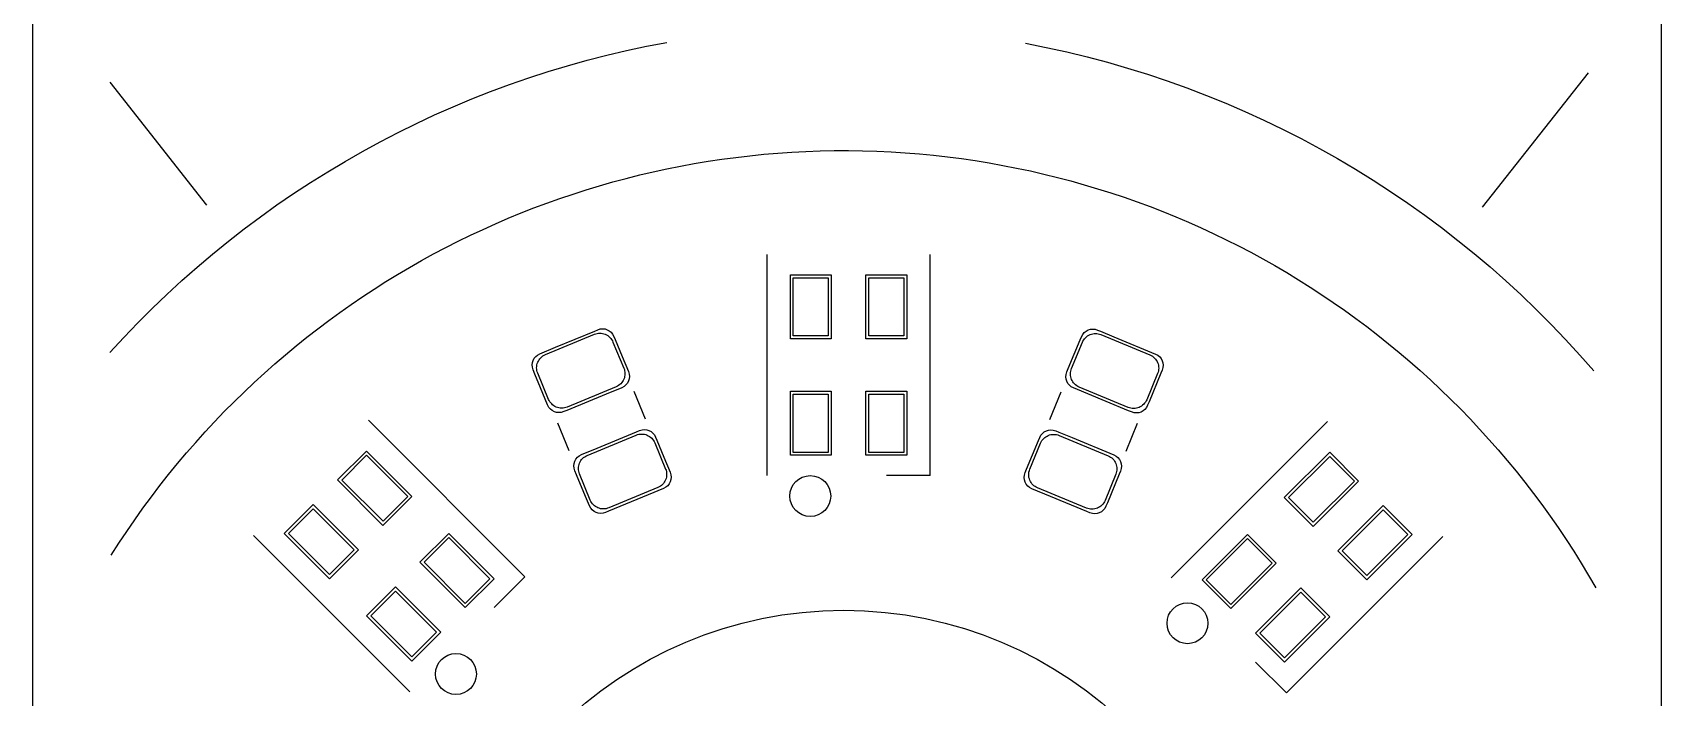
# Model space of a CAD drawing. Header units: millimetres. Extents: x 0 to 28, y 0 to 98.
# Drawn here: x -0.01 to 27.99, y 69.64 to 81.06 of the extents above; entities that cross this region are included whole.
import ezdxf

# ---------------------------------------------------------------- set-up
doc = ezdxf.new("R2010")
doc.units = ezdxf.units.MM
doc.layers.add('Make2D', color=178, linetype='Continuous', true_color=0x000000)

msp = doc.modelspace()

# ---------------------------------------------------------------- linework, layer by layer
at = {"layer": 'Make2D', "color": 178, "true_color": 0x000000}
for p, q in [((-0.005, 95.239), (-0.005, 2.74)), ((27.995, 2.74), (27.995, 95.239)), ((26.733, 80.373), (24.911, 78.064)), ((1.322, 80.212), (2.985, 78.096)), ((12.622, 73.45), (12.622, 77.249)), ((15.422, 73.45), (15.422, 77.249)), ((13.021, 75.799), (13.021, 76.901)), ((13.021, 76.901), (13.723, 76.901)), ((13.021, 75.799), (13.021, 76.901)), ((13.021, 76.901), (13.723, 76.901)), ((13.072, 75.85), (13.072, 76.849)), ((13.072, 76.849), (13.672, 76.849)), ((13.072, 75.85), (13.072, 76.849)), ((13.072, 76.849), (13.672, 76.849)), ((13.672, 76.849), (13.672, 75.85)), ((13.672, 76.849), (13.672, 75.85)), ((13.723, 76.901), (13.723, 75.799)), ((13.723, 76.901), (13.723, 75.799)), ((14.321, 75.799), (14.321, 76.901)), ((14.321, 76.901), (15.023, 76.901)), ((14.321, 75.799), (14.321, 76.901)), ((14.321, 76.901), (15.023, 76.901)), ((14.372, 75.85), (14.372, 76.849)), ((14.372, 76.849), (14.972, 76.849)), ((14.372, 75.85), (14.372, 76.849)), ((14.372, 76.849), (14.972, 76.849)), ((14.972, 76.849), (14.972, 75.85)), ((14.972, 76.849), (14.972, 75.85)), ((15.023, 76.901), (15.023, 75.799)), ((15.023, 76.901), (15.023, 75.799)), ((8.981, 75.655), (9.658, 75.935)), ((8.981, 75.655), (9.658, 75.935)), ((9.653, 75.878), (9.676, 75.886)), ((9.653, 75.878), (9.676, 75.886)), ((9.658, 75.935), (9.71, 75.956)), ((9.658, 75.935), (9.71, 75.956)), ((9.676, 75.886), (9.699, 75.892)), ((9.676, 75.886), (9.699, 75.892)), ((9.699, 75.892), (9.723, 75.895)), ((9.699, 75.892), (9.723, 75.895)), ((9.71, 75.956), (9.754, 75.97)), ((9.71, 75.956), (9.754, 75.97)), ((9.723, 75.895), (9.747, 75.896)), ((9.723, 75.895), (9.747, 75.896)), ((9.747, 75.896), (9.77, 75.895)), ((9.747, 75.896), (9.77, 75.895)), ((9.754, 75.97), (9.794, 75.974)), ((9.754, 75.97), (9.794, 75.974)), ((9.77, 75.895), (9.794, 75.892)), ((9.77, 75.895), (9.794, 75.892)), ((9.794, 75.974), (9.835, 75.97)), ((9.794, 75.974), (9.835, 75.97)), ((9.794, 75.892), (9.817, 75.886)), ((9.794, 75.892), (9.817, 75.886)), ((9.817, 75.886), (9.84, 75.878)), ((9.817, 75.886), (9.84, 75.878)), ((9.835, 75.97), (9.873, 75.958)), ((9.835, 75.97), (9.873, 75.958)), ((9.873, 75.958), (9.909, 75.939)), ((9.873, 75.958), (9.909, 75.939)), ((9.909, 75.939), (9.94, 75.914)), ((9.909, 75.939), (9.94, 75.914)), ((9.94, 75.914), (9.966, 75.882)), ((9.94, 75.914), (9.966, 75.882)), ((9.966, 75.882), (9.988, 75.841)), ((9.966, 75.882), (9.988, 75.841)), ((18.047, 75.877), (18.073, 75.908)), ((18.047, 75.877), (18.073, 75.908)), ((18.073, 75.908), (18.104, 75.934)), ((18.073, 75.908), (18.104, 75.934)), ((18.104, 75.934), (18.139, 75.953)), ((18.104, 75.934), (18.139, 75.953)), ((18.139, 75.953), (18.178, 75.965)), ((18.139, 75.953), (18.178, 75.965)), ((18.173, 75.873), (18.195, 75.881)), ((18.173, 75.873), (18.195, 75.881)), ((18.178, 75.965), (18.218, 75.969)), ((18.178, 75.965), (18.218, 75.969)), ((18.195, 75.881), (18.218, 75.887)), ((18.195, 75.881), (18.218, 75.887)), ((18.218, 75.969), (18.259, 75.965)), ((18.218, 75.969), (18.259, 75.965)), ((18.218, 75.887), (18.242, 75.89)), ((18.218, 75.887), (18.242, 75.89)), ((18.242, 75.89), (18.266, 75.891)), ((18.242, 75.89), (18.266, 75.891)), ((18.259, 75.965), (18.303, 75.951)), ((18.259, 75.965), (18.303, 75.951)), ((18.266, 75.891), (18.29, 75.89)), ((18.266, 75.891), (18.29, 75.89)), ((18.29, 75.89), (18.313, 75.887)), ((18.29, 75.89), (18.313, 75.887)), ((18.303, 75.951), (18.355, 75.93)), ((18.303, 75.951), (18.355, 75.93)), ((18.313, 75.887), (18.337, 75.881)), ((18.313, 75.887), (18.337, 75.881)), ((18.337, 75.881), (18.359, 75.873)), ((18.337, 75.881), (18.359, 75.873)), ((18.355, 75.93), (18.582, 75.836)), ((18.355, 75.93), (18.582, 75.836)), ((8.715, 75.545), (8.981, 75.655)), ((8.715, 75.545), (8.981, 75.655)), ((8.81, 75.529), (9.653, 75.878)), ((8.81, 75.529), (9.653, 75.878)), ((9.84, 75.878), (9.862, 75.867)), ((9.84, 75.878), (9.862, 75.867)), ((9.862, 75.867), (9.882, 75.855)), ((9.862, 75.867), (9.882, 75.855)), ((9.882, 75.855), (9.901, 75.841)), ((9.882, 75.855), (9.901, 75.841)), ((9.901, 75.841), (9.919, 75.825)), ((9.901, 75.841), (9.919, 75.825)), ((9.919, 75.825), (9.935, 75.807)), ((9.919, 75.825), (9.935, 75.807)), ((9.935, 75.807), (9.949, 75.788)), ((9.935, 75.807), (9.949, 75.788)), ((9.949, 75.788), (9.962, 75.768)), ((9.949, 75.788), (9.962, 75.768)), ((9.962, 75.768), (9.972, 75.746)), ((9.962, 75.768), (9.972, 75.746)), ((9.972, 75.746), (10.159, 75.296)), ((9.972, 75.746), (10.159, 75.296)), ((9.988, 75.841), (10.009, 75.789)), ((9.988, 75.841), (10.009, 75.789)), ((10.009, 75.789), (10.13, 75.497)), ((10.009, 75.789), (10.13, 75.497)), ((13.723, 75.799), (13.021, 75.799)), ((13.723, 75.799), (13.021, 75.799)), ((13.672, 75.85), (13.072, 75.85)), ((13.672, 75.85), (13.072, 75.85)), ((15.023, 75.799), (14.321, 75.799)), ((15.023, 75.799), (14.321, 75.799)), ((14.972, 75.85), (14.372, 75.85)), ((14.972, 75.85), (14.372, 75.85)), ((17.799, 75.291), (18.003, 75.784)), ((17.799, 75.291), (18.003, 75.784)), ((17.854, 75.291), (18.041, 75.741)), ((17.854, 75.291), (18.041, 75.741)), ((18.003, 75.784), (18.025, 75.836)), ((18.003, 75.784), (18.025, 75.836)), ((18.025, 75.836), (18.047, 75.877)), ((18.025, 75.836), (18.047, 75.877)), ((18.041, 75.741), (18.051, 75.763)), ((18.041, 75.741), (18.051, 75.763)), ((18.051, 75.763), (18.063, 75.783)), ((18.051, 75.763), (18.063, 75.783)), ((18.063, 75.783), (18.077, 75.802)), ((18.063, 75.783), (18.077, 75.802)), ((18.077, 75.802), (18.094, 75.82)), ((18.077, 75.802), (18.094, 75.82)), ((18.094, 75.82), (18.111, 75.836)), ((18.094, 75.82), (18.111, 75.836)), ((18.111, 75.836), (18.131, 75.85)), ((18.111, 75.836), (18.131, 75.85)), ((18.131, 75.85), (18.151, 75.862)), ((18.131, 75.85), (18.151, 75.862)), ((18.151, 75.862), (18.173, 75.873)), ((18.151, 75.862), (18.173, 75.873)), ((18.359, 75.873), (19.202, 75.524)), ((18.359, 75.873), (19.202, 75.524)), ((18.582, 75.836), (19.297, 75.539)), ((18.582, 75.836), (19.297, 75.539)), ((8.583, 75.351), (8.587, 75.391)), ((8.583, 75.351), (8.587, 75.391)), ((8.587, 75.311), (8.583, 75.351)), ((8.587, 75.311), (8.583, 75.351)), ((8.587, 75.391), (8.599, 75.43)), ((8.587, 75.391), (8.599, 75.43)), ((8.599, 75.43), (8.618, 75.466)), ((8.599, 75.43), (8.618, 75.466)), ((8.618, 75.466), (8.643, 75.497)), ((8.618, 75.466), (8.643, 75.497)), ((8.643, 75.497), (8.674, 75.522)), ((8.643, 75.497), (8.674, 75.522)), ((8.66, 75.303), (8.661, 75.327)), ((8.66, 75.303), (8.661, 75.327)), ((8.661, 75.327), (8.665, 75.351)), ((8.661, 75.327), (8.665, 75.351)), ((8.665, 75.351), (8.671, 75.374)), ((8.665, 75.351), (8.671, 75.374)), ((8.671, 75.374), (8.679, 75.397)), ((8.671, 75.374), (8.679, 75.397)), ((8.674, 75.522), (8.715, 75.545)), ((8.674, 75.522), (8.715, 75.545)), ((8.679, 75.397), (8.689, 75.418)), ((8.679, 75.397), (8.689, 75.418)), ((8.689, 75.418), (8.701, 75.439)), ((8.689, 75.418), (8.701, 75.439)), ((8.701, 75.439), (8.715, 75.458)), ((8.701, 75.439), (8.715, 75.458)), ((8.715, 75.458), (8.732, 75.476)), ((8.715, 75.458), (8.732, 75.476)), ((8.732, 75.476), (8.749, 75.492)), ((8.732, 75.476), (8.749, 75.492)), ((8.749, 75.492), (8.768, 75.506)), ((8.749, 75.492), (8.768, 75.506)), ((8.768, 75.506), (8.789, 75.518)), ((8.768, 75.506), (8.789, 75.518)), ((8.789, 75.518), (8.81, 75.529)), ((8.789, 75.518), (8.81, 75.529)), ((10.13, 75.497), (10.237, 75.239)), ((10.13, 75.497), (10.237, 75.239)), ((19.202, 75.524), (19.224, 75.514)), ((19.202, 75.524), (19.224, 75.514)), ((19.224, 75.514), (19.244, 75.501)), ((19.224, 75.514), (19.244, 75.501)), ((19.244, 75.501), (19.264, 75.487)), ((19.244, 75.501), (19.264, 75.487)), ((19.264, 75.487), (19.281, 75.471)), ((19.264, 75.487), (19.281, 75.471)), ((19.281, 75.471), (19.297, 75.453)), ((19.281, 75.471), (19.297, 75.453)), ((19.297, 75.539), (19.338, 75.517)), ((19.297, 75.539), (19.338, 75.517)), ((19.297, 75.453), (19.312, 75.434)), ((19.297, 75.453), (19.312, 75.434)), ((19.312, 75.434), (19.324, 75.413)), ((19.312, 75.434), (19.324, 75.413)), ((19.324, 75.413), (19.334, 75.391)), ((19.324, 75.413), (19.334, 75.391)), ((19.334, 75.391), (19.342, 75.369)), ((19.334, 75.391), (19.342, 75.369)), ((19.338, 75.517), (19.37, 75.492)), ((19.338, 75.517), (19.37, 75.492)), ((19.342, 75.369), (19.348, 75.346)), ((19.342, 75.369), (19.348, 75.346)), ((19.348, 75.346), (19.352, 75.322)), ((19.348, 75.346), (19.352, 75.322)), ((19.352, 75.322), (19.353, 75.298)), ((19.352, 75.322), (19.353, 75.298)), ((19.37, 75.492), (19.395, 75.461)), ((19.37, 75.492), (19.395, 75.461)), ((19.395, 75.461), (19.414, 75.425)), ((19.395, 75.461), (19.414, 75.425)), ((19.414, 75.425), (19.426, 75.386)), ((19.414, 75.425), (19.426, 75.386)), ((19.426, 75.386), (19.43, 75.346)), ((19.426, 75.386), (19.43, 75.346)), ((19.43, 75.346), (19.426, 75.306)), ((19.43, 75.346), (19.426, 75.306)), ((8.6, 75.266), (8.587, 75.311)), ((8.6, 75.266), (8.587, 75.311)), ((8.63, 75.195), (8.6, 75.266)), ((8.63, 75.195), (8.6, 75.266)), ((8.727, 74.96), (8.63, 75.195)), ((8.727, 74.96), (8.63, 75.195)), ((8.661, 75.28), (8.66, 75.303)), ((8.661, 75.28), (8.66, 75.303)), ((8.665, 75.256), (8.661, 75.28)), ((8.665, 75.256), (8.661, 75.28)), ((8.671, 75.233), (8.665, 75.256)), ((8.671, 75.233), (8.665, 75.256)), ((8.679, 75.21), (8.671, 75.233)), ((8.679, 75.21), (8.671, 75.233)), ((8.865, 74.76), (8.679, 75.21)), ((8.865, 74.76), (8.679, 75.21)), ((10.122, 75.048), (10.106, 75.03)), ((10.122, 75.048), (10.106, 75.03)), ((10.136, 75.067), (10.122, 75.048)), ((10.136, 75.067), (10.122, 75.048)), ((10.148, 75.087), (10.136, 75.067)), ((10.148, 75.087), (10.136, 75.067)), ((10.159, 75.109), (10.148, 75.087)), ((10.159, 75.109), (10.148, 75.087)), ((10.159, 75.296), (10.167, 75.273)), ((10.159, 75.296), (10.167, 75.273)), ((10.167, 75.131), (10.159, 75.109)), ((10.167, 75.131), (10.159, 75.109)), ((10.167, 75.273), (10.172, 75.25)), ((10.167, 75.273), (10.172, 75.25)), ((10.172, 75.155), (10.167, 75.131)), ((10.172, 75.155), (10.167, 75.131)), ((10.172, 75.25), (10.176, 75.226)), ((10.172, 75.25), (10.176, 75.226)), ((10.176, 75.178), (10.172, 75.155)), ((10.176, 75.178), (10.172, 75.155)), ((10.176, 75.226), (10.177, 75.202)), ((10.176, 75.226), (10.177, 75.202)), ((10.177, 75.202), (10.176, 75.178)), ((10.177, 75.202), (10.176, 75.178)), ((10.22, 75.04), (10.194, 75.009)), ((10.22, 75.04), (10.194, 75.009)), ((10.239, 75.076), (10.22, 75.04)), ((10.239, 75.076), (10.22, 75.04)), ((10.237, 75.239), (10.251, 75.195)), ((10.237, 75.239), (10.251, 75.195)), ((10.251, 75.115), (10.239, 75.076)), ((10.251, 75.115), (10.239, 75.076)), ((10.251, 75.195), (10.254, 75.154)), ((10.251, 75.195), (10.254, 75.154)), ((10.254, 75.154), (10.251, 75.115)), ((10.254, 75.154), (10.251, 75.115)), ((17.758, 75.149), (17.762, 75.19)), ((17.758, 75.149), (17.762, 75.19)), ((17.762, 75.109), (17.758, 75.149)), ((17.762, 75.109), (17.758, 75.149)), ((17.762, 75.19), (17.776, 75.234)), ((17.762, 75.19), (17.776, 75.234)), ((17.774, 75.071), (17.762, 75.109)), ((17.774, 75.071), (17.762, 75.109)), ((17.793, 75.035), (17.774, 75.071)), ((17.793, 75.035), (17.774, 75.071)), ((17.776, 75.234), (17.799, 75.291)), ((17.776, 75.234), (17.799, 75.291)), ((17.836, 75.197), (17.837, 75.221)), ((17.836, 75.197), (17.837, 75.221)), ((17.837, 75.173), (17.836, 75.197)), ((17.837, 75.173), (17.836, 75.197)), ((17.837, 75.221), (17.841, 75.245)), ((17.837, 75.221), (17.841, 75.245)), ((17.841, 75.15), (17.837, 75.173)), ((17.841, 75.15), (17.837, 75.173)), ((17.841, 75.245), (17.846, 75.268)), ((17.841, 75.245), (17.846, 75.268)), ((17.846, 75.127), (17.841, 75.15)), ((17.846, 75.127), (17.841, 75.15)), ((17.846, 75.268), (17.854, 75.291)), ((17.846, 75.268), (17.854, 75.291)), ((17.854, 75.104), (17.846, 75.127)), ((17.854, 75.104), (17.846, 75.127)), ((17.865, 75.082), (17.854, 75.104)), ((17.865, 75.082), (17.854, 75.104)), ((17.877, 75.062), (17.865, 75.082)), ((17.877, 75.062), (17.865, 75.082)), ((17.891, 75.043), (17.877, 75.062)), ((17.891, 75.043), (17.877, 75.062)), ((17.907, 75.025), (17.891, 75.043)), ((17.907, 75.025), (17.891, 75.043)), ((19.334, 75.205), (19.148, 74.755)), ((19.334, 75.205), (19.148, 74.755)), ((19.391, 75.209), (19.187, 74.717)), ((19.391, 75.209), (19.187, 74.717)), ((19.342, 75.228), (19.334, 75.205)), ((19.342, 75.228), (19.334, 75.205)), ((19.348, 75.251), (19.342, 75.228)), ((19.348, 75.251), (19.342, 75.228)), ((19.352, 75.274), (19.348, 75.251)), ((19.352, 75.274), (19.348, 75.251)), ((19.353, 75.298), (19.352, 75.274)), ((19.353, 75.298), (19.352, 75.274)), ((19.413, 75.261), (19.391, 75.209)), ((19.413, 75.261), (19.391, 75.209)), ((19.426, 75.306), (19.413, 75.261)), ((19.426, 75.306), (19.413, 75.261)), ((8.849, 74.665), (8.727, 74.96)), ((8.849, 74.665), (8.727, 74.96)), ((8.875, 74.738), (8.865, 74.76)), ((8.875, 74.738), (8.865, 74.76)), ((9.856, 74.851), (9.18, 74.571)), ((9.856, 74.851), (9.18, 74.571)), ((10.027, 74.977), (9.183, 74.628)), ((10.027, 74.977), (9.183, 74.628)), ((10.122, 74.961), (9.856, 74.851)), ((10.122, 74.961), (9.856, 74.851)), ((10.048, 74.987), (10.027, 74.977)), ((10.048, 74.987), (10.027, 74.977)), ((10.069, 75), (10.048, 74.987)), ((10.069, 75), (10.048, 74.987)), ((10.088, 75.014), (10.069, 75)), ((10.088, 75.014), (10.069, 75)), ((10.106, 75.03), (10.088, 75.014)), ((10.106, 75.03), (10.088, 75.014)), ((10.163, 74.983), (10.122, 74.961)), ((10.163, 74.983), (10.122, 74.961)), ((10.194, 75.009), (10.163, 74.983)), ((10.194, 75.009), (10.163, 74.983)), ((10.532, 74.42), (10.334, 74.897)), ((13.021, 73.799), (13.021, 74.9)), ((13.021, 74.9), (13.723, 74.9)), ((13.021, 73.799), (13.021, 74.9)), ((13.021, 74.9), (13.723, 74.9)), ((13.072, 73.849), (13.072, 74.849)), ((13.072, 74.849), (13.672, 74.849)), ((13.072, 73.849), (13.072, 74.849)), ((13.072, 74.849), (13.672, 74.849)), ((13.672, 74.849), (13.672, 73.849)), ((13.672, 74.849), (13.672, 73.849)), ((13.723, 74.9), (13.723, 73.799)), ((13.723, 74.9), (13.723, 73.799)), ((14.321, 73.799), (14.321, 74.9)), ((14.321, 74.9), (15.023, 74.9)), ((14.321, 73.799), (14.321, 74.9)), ((14.321, 74.9), (15.023, 74.9)), ((14.372, 73.849), (14.372, 74.849)), ((14.372, 74.849), (14.972, 74.849)), ((14.372, 73.849), (14.372, 74.849)), ((14.372, 74.849), (14.972, 74.849)), ((14.972, 74.849), (14.972, 73.849)), ((14.972, 74.849), (14.972, 73.849)), ((15.023, 74.9), (15.023, 73.799)), ((15.023, 74.9), (15.023, 73.799)), ((17.481, 74.414), (17.679, 74.892)), ((17.819, 75.003), (17.793, 75.035)), ((17.819, 75.003), (17.793, 75.035)), ((17.85, 74.978), (17.819, 75.003)), ((17.85, 74.978), (17.819, 75.003)), ((17.891, 74.956), (17.85, 74.978)), ((17.891, 74.956), (17.85, 74.978)), ((18.447, 74.726), (17.891, 74.956)), ((18.447, 74.726), (17.891, 74.956)), ((17.925, 75.009), (17.907, 75.025)), ((17.925, 75.009), (17.907, 75.025)), ((17.944, 74.995), (17.925, 75.009)), ((17.944, 74.995), (17.925, 75.009)), ((17.964, 74.982), (17.944, 74.995)), ((17.964, 74.982), (17.944, 74.995)), ((17.986, 74.972), (17.964, 74.982)), ((17.986, 74.972), (17.964, 74.982)), ((18.829, 74.623), (17.986, 74.972)), ((18.829, 74.623), (17.986, 74.972)), ((8.871, 74.623), (8.849, 74.665)), ((8.871, 74.623), (8.849, 74.665)), ((8.897, 74.592), (8.871, 74.623)), ((8.897, 74.592), (8.871, 74.623)), ((8.888, 74.718), (8.875, 74.738)), ((8.888, 74.718), (8.875, 74.738)), ((8.902, 74.698), (8.888, 74.718)), ((8.902, 74.698), (8.888, 74.718)), ((8.928, 74.567), (8.897, 74.592)), ((8.928, 74.567), (8.897, 74.592)), ((8.918, 74.681), (8.902, 74.698)), ((8.918, 74.681), (8.902, 74.698)), ((8.935, 74.665), (8.918, 74.681)), ((8.935, 74.665), (8.918, 74.681)), ((8.964, 74.548), (8.928, 74.567)), ((8.964, 74.548), (8.928, 74.567)), ((8.955, 74.65), (8.935, 74.665)), ((8.955, 74.65), (8.935, 74.665)), ((8.975, 74.638), (8.955, 74.65)), ((8.975, 74.638), (8.955, 74.65)), ((9.002, 74.536), (8.964, 74.548)), ((9.002, 74.536), (8.964, 74.548)), ((8.997, 74.628), (8.975, 74.638)), ((8.997, 74.628), (8.975, 74.638)), ((9.019, 74.62), (8.997, 74.628)), ((9.019, 74.62), (8.997, 74.628)), ((9.043, 74.532), (9.002, 74.536)), ((9.043, 74.532), (9.002, 74.536)), ((9.043, 74.614), (9.019, 74.62)), ((9.043, 74.614), (9.019, 74.62)), ((9.066, 74.61), (9.043, 74.614)), ((9.066, 74.61), (9.043, 74.614)), ((9.083, 74.536), (9.043, 74.532)), ((9.083, 74.536), (9.043, 74.532)), ((9.09, 74.609), (9.066, 74.61)), ((9.09, 74.609), (9.066, 74.61)), ((9.127, 74.55), (9.083, 74.536)), ((9.127, 74.55), (9.083, 74.536)), ((9.114, 74.61), (9.09, 74.609)), ((9.114, 74.61), (9.09, 74.609)), ((9.138, 74.614), (9.114, 74.61)), ((9.138, 74.614), (9.114, 74.61)), ((9.18, 74.571), (9.127, 74.55)), ((9.18, 74.571), (9.127, 74.55)), ((9.161, 74.62), (9.138, 74.614)), ((9.161, 74.62), (9.138, 74.614)), ((9.183, 74.628), (9.161, 74.62)), ((9.183, 74.628), (9.161, 74.62)), ((18.833, 74.566), (18.447, 74.726)), ((18.833, 74.566), (18.447, 74.726)), ((18.852, 74.615), (18.829, 74.623)), ((18.852, 74.615), (18.829, 74.623)), ((18.885, 74.544), (18.833, 74.566)), ((18.885, 74.544), (18.833, 74.566)), ((18.875, 74.609), (18.852, 74.615)), ((18.875, 74.609), (18.852, 74.615)), ((18.899, 74.605), (18.875, 74.609)), ((18.899, 74.605), (18.875, 74.609)), ((18.93, 74.531), (18.885, 74.544)), ((18.93, 74.531), (18.885, 74.544)), ((18.922, 74.604), (18.899, 74.605)), ((18.922, 74.604), (18.899, 74.605)), ((18.946, 74.605), (18.922, 74.604)), ((18.946, 74.605), (18.922, 74.604)), ((18.97, 74.527), (18.93, 74.531)), ((18.97, 74.527), (18.93, 74.531)), ((18.97, 74.609), (18.946, 74.605)), ((18.97, 74.609), (18.946, 74.605)), ((18.993, 74.615), (18.97, 74.609)), ((18.993, 74.615), (18.97, 74.609)), ((19.01, 74.531), (18.97, 74.527)), ((19.01, 74.531), (18.97, 74.527)), ((19.016, 74.623), (18.993, 74.615)), ((19.016, 74.623), (18.993, 74.615)), ((19.049, 74.543), (19.01, 74.531)), ((19.049, 74.543), (19.01, 74.531)), ((19.037, 74.633), (19.016, 74.623)), ((19.037, 74.633), (19.016, 74.623)), ((19.058, 74.645), (19.037, 74.633)), ((19.058, 74.645), (19.037, 74.633)), ((19.085, 74.562), (19.049, 74.543)), ((19.085, 74.562), (19.049, 74.543)), ((19.077, 74.659), (19.058, 74.645)), ((19.077, 74.659), (19.058, 74.645)), ((19.095, 74.676), (19.077, 74.659)), ((19.095, 74.676), (19.077, 74.659)), ((19.116, 74.587), (19.085, 74.562)), ((19.116, 74.587), (19.085, 74.562)), ((19.111, 74.693), (19.095, 74.676)), ((19.111, 74.693), (19.095, 74.676)), ((19.125, 74.713), (19.111, 74.693)), ((19.125, 74.713), (19.111, 74.693)), ((19.142, 74.619), (19.116, 74.587)), ((19.142, 74.619), (19.116, 74.587)), ((19.137, 74.733), (19.125, 74.713)), ((19.137, 74.733), (19.125, 74.713)), ((19.148, 74.755), (19.137, 74.733)), ((19.148, 74.755), (19.137, 74.733)), ((19.163, 74.659), (19.142, 74.619)), ((19.163, 74.659), (19.142, 74.619)), ((19.187, 74.717), (19.163, 74.659)), ((19.187, 74.717), (19.163, 74.659)), ((8.458, 71.713), (5.771, 74.4)), ((9.22, 73.876), (9.022, 74.354)), ((9.699, 73.922), (10.375, 74.203)), ((9.699, 73.922), (10.375, 74.203)), ((10.375, 74.203), (10.427, 74.224)), ((10.375, 74.203), (10.427, 74.224)), ((10.427, 74.224), (10.472, 74.238)), ((10.427, 74.224), (10.472, 74.238)), ((10.472, 74.238), (10.512, 74.241)), ((10.472, 74.238), (10.512, 74.241)), ((10.512, 74.241), (10.552, 74.238)), ((10.512, 74.241), (10.552, 74.238)), ((10.552, 74.238), (10.591, 74.226)), ((10.552, 74.238), (10.591, 74.226)), ((10.591, 74.226), (10.627, 74.206)), ((10.591, 74.226), (10.627, 74.206)), ((10.627, 74.206), (10.658, 74.181)), ((10.627, 74.206), (10.658, 74.181)), ((17.355, 74.176), (17.386, 74.202)), ((17.355, 74.176), (17.386, 74.202)), ((17.386, 74.202), (17.422, 74.221)), ((17.386, 74.202), (17.422, 74.221)), ((17.422, 74.221), (17.46, 74.233)), ((17.422, 74.221), (17.46, 74.233)), ((17.46, 74.233), (17.501, 74.236)), ((17.46, 74.233), (17.501, 74.236)), ((17.501, 74.236), (17.541, 74.233)), ((17.501, 74.236), (17.541, 74.233)), ((17.541, 74.233), (17.586, 74.219)), ((17.541, 74.233), (17.586, 74.219)), ((17.586, 74.219), (17.637, 74.197)), ((17.586, 74.219), (17.637, 74.197)), ((18.792, 73.871), (18.991, 74.349)), ((19.569, 71.696), (22.256, 74.382)), ((9.433, 73.812), (9.699, 73.922)), ((9.433, 73.812), (9.699, 73.922)), ((9.528, 73.797), (10.371, 74.146)), ((9.528, 73.797), (10.371, 74.146)), ((10.371, 74.146), (10.394, 74.154)), ((10.371, 74.146), (10.394, 74.154)), ((10.394, 74.154), (10.417, 74.16)), ((10.394, 74.154), (10.417, 74.16)), ((10.417, 74.16), (10.441, 74.163)), ((10.417, 74.16), (10.441, 74.163)), ((10.441, 74.163), (10.464, 74.164)), ((10.441, 74.163), (10.464, 74.164)), ((10.464, 74.164), (10.488, 74.163)), ((10.464, 74.164), (10.488, 74.163)), ((10.488, 74.163), (10.512, 74.16)), ((10.488, 74.163), (10.512, 74.16)), ((10.512, 74.16), (10.535, 74.154)), ((10.512, 74.16), (10.535, 74.154)), ((10.535, 74.154), (10.558, 74.146)), ((10.535, 74.154), (10.558, 74.146)), ((10.558, 74.146), (10.579, 74.135)), ((10.558, 74.146), (10.579, 74.135)), ((10.579, 74.135), (10.6, 74.123)), ((10.579, 74.135), (10.6, 74.123)), ((10.6, 74.123), (10.619, 74.109)), ((10.6, 74.123), (10.619, 74.109)), ((10.619, 74.109), (10.637, 74.093)), ((10.619, 74.109), (10.637, 74.093)), ((10.637, 74.093), (10.652, 74.075)), ((10.637, 74.093), (10.652, 74.075)), ((10.652, 74.075), (10.667, 74.056)), ((10.652, 74.075), (10.667, 74.056)), ((10.658, 74.181), (10.684, 74.15)), ((10.658, 74.181), (10.684, 74.15)), ((10.667, 74.056), (10.68, 74.035)), ((10.667, 74.056), (10.68, 74.035)), ((10.68, 74.035), (10.689, 74.014)), ((10.68, 74.035), (10.689, 74.014)), ((10.684, 74.15), (10.705, 74.109)), ((10.684, 74.15), (10.705, 74.109)), ((10.689, 74.014), (10.876, 73.563)), ((10.689, 74.014), (10.876, 73.563)), ((10.705, 74.109), (10.727, 74.057)), ((10.705, 74.109), (10.727, 74.057)), ((10.727, 74.057), (10.848, 73.765)), ((10.727, 74.057), (10.848, 73.765)), ((17.082, 73.559), (17.286, 74.052)), ((17.082, 73.559), (17.286, 74.052)), ((17.137, 73.558), (17.323, 74.009)), ((17.137, 73.558), (17.323, 74.009)), ((17.286, 74.052), (17.308, 74.104)), ((17.286, 74.052), (17.308, 74.104)), ((17.308, 74.104), (17.329, 74.145)), ((17.308, 74.104), (17.329, 74.145)), ((17.323, 74.009), (17.333, 74.03)), ((17.323, 74.009), (17.333, 74.03)), ((17.329, 74.145), (17.355, 74.176)), ((17.329, 74.145), (17.355, 74.176)), ((17.333, 74.03), (17.346, 74.051)), ((17.333, 74.03), (17.346, 74.051)), ((17.346, 74.051), (17.36, 74.07)), ((17.346, 74.051), (17.36, 74.07)), ((17.36, 74.07), (17.376, 74.088)), ((17.36, 74.07), (17.376, 74.088)), ((17.376, 74.088), (17.394, 74.104)), ((17.376, 74.088), (17.394, 74.104)), ((17.394, 74.104), (17.413, 74.118)), ((17.394, 74.104), (17.413, 74.118)), ((17.413, 74.118), (17.433, 74.13)), ((17.413, 74.118), (17.433, 74.13)), ((17.433, 74.13), (17.455, 74.141)), ((17.433, 74.13), (17.455, 74.141)), ((17.455, 74.141), (17.478, 74.149)), ((17.455, 74.141), (17.478, 74.149)), ((17.478, 74.149), (17.501, 74.154)), ((17.478, 74.149), (17.501, 74.154)), ((17.501, 74.154), (17.525, 74.158)), ((17.501, 74.154), (17.525, 74.158)), ((17.525, 74.158), (17.549, 74.159)), ((17.525, 74.158), (17.549, 74.159)), ((17.549, 74.159), (17.572, 74.158)), ((17.549, 74.159), (17.572, 74.158)), ((17.572, 74.158), (17.596, 74.154)), ((17.572, 74.158), (17.596, 74.154)), ((17.596, 74.154), (17.619, 74.149)), ((17.596, 74.154), (17.619, 74.149)), ((17.619, 74.149), (17.642, 74.141)), ((17.619, 74.149), (17.642, 74.141)), ((17.637, 74.197), (17.865, 74.103)), ((17.637, 74.197), (17.865, 74.103)), ((17.642, 74.141), (18.485, 73.791)), ((17.642, 74.141), (18.485, 73.791)), ((17.865, 74.103), (18.58, 73.807)), ((17.865, 74.103), (18.58, 73.807)), ((5.239, 73.375), (5.736, 73.871)), ((5.239, 73.375), (5.736, 73.871)), ((5.311, 73.374), (5.735, 73.799)), ((5.311, 73.374), (5.735, 73.799)), ((5.735, 73.799), (6.443, 73.092)), ((5.735, 73.799), (6.443, 73.092)), ((5.736, 73.871), (6.515, 73.092)), ((5.736, 73.871), (6.515, 73.092)), ((9.3, 73.619), (9.304, 73.659)), ((9.3, 73.619), (9.304, 73.659)), ((9.304, 73.659), (9.316, 73.697)), ((9.304, 73.659), (9.316, 73.697)), ((9.316, 73.697), (9.335, 73.733)), ((9.316, 73.697), (9.335, 73.733)), ((9.335, 73.733), (9.361, 73.765)), ((9.335, 73.733), (9.361, 73.765)), ((9.361, 73.765), (9.392, 73.79)), ((9.361, 73.765), (9.392, 73.79)), ((9.382, 73.619), (9.388, 73.642)), ((9.382, 73.619), (9.388, 73.642)), ((9.388, 73.642), (9.397, 73.664)), ((9.388, 73.642), (9.397, 73.664)), ((9.392, 73.79), (9.433, 73.812)), ((9.392, 73.79), (9.433, 73.812)), ((9.397, 73.664), (9.406, 73.686)), ((9.397, 73.664), (9.406, 73.686)), ((9.406, 73.686), (9.419, 73.707)), ((9.406, 73.686), (9.419, 73.707)), ((9.419, 73.707), (9.433, 73.726)), ((9.419, 73.707), (9.433, 73.726)), ((9.433, 73.726), (9.449, 73.744)), ((9.433, 73.726), (9.449, 73.744)), ((9.449, 73.744), (9.466, 73.76)), ((9.449, 73.744), (9.466, 73.76)), ((9.466, 73.76), (9.486, 73.774)), ((9.466, 73.76), (9.486, 73.774)), ((9.486, 73.774), (9.506, 73.786)), ((9.486, 73.774), (9.506, 73.786)), ((9.506, 73.786), (9.528, 73.797)), ((9.506, 73.786), (9.528, 73.797)), ((10.848, 73.765), (10.955, 73.507)), ((10.848, 73.765), (10.955, 73.507)), ((13.723, 73.799), (13.021, 73.799)), ((13.723, 73.799), (13.021, 73.799)), ((13.672, 73.849), (13.072, 73.849)), ((13.672, 73.849), (13.072, 73.849)), ((15.023, 73.799), (14.321, 73.799)), ((15.023, 73.799), (14.321, 73.799)), ((14.972, 73.849), (14.372, 73.849)), ((14.972, 73.849), (14.372, 73.849)), ((18.485, 73.791), (18.506, 73.781)), ((18.485, 73.791), (18.506, 73.781)), ((18.506, 73.781), (18.527, 73.769)), ((18.506, 73.781), (18.527, 73.769)), ((18.527, 73.769), (18.547, 73.755)), ((18.527, 73.769), (18.547, 73.755)), ((18.547, 73.755), (18.564, 73.739)), ((18.547, 73.755), (18.564, 73.739)), ((18.564, 73.739), (18.58, 73.721)), ((18.564, 73.739), (18.58, 73.721)), ((18.58, 73.807), (18.621, 73.785)), ((18.58, 73.807), (18.621, 73.785)), ((18.58, 73.721), (18.594, 73.701)), ((18.58, 73.721), (18.594, 73.701)), ((18.594, 73.701), (18.606, 73.681)), ((18.594, 73.701), (18.606, 73.681)), ((18.606, 73.681), (18.617, 73.659)), ((18.606, 73.681), (18.617, 73.659)), ((18.617, 73.659), (18.624, 73.637)), ((18.617, 73.659), (18.624, 73.637)), ((18.621, 73.785), (18.652, 73.76)), ((18.621, 73.785), (18.652, 73.76)), ((18.652, 73.76), (18.678, 73.728)), ((18.652, 73.76), (18.678, 73.728)), ((18.678, 73.728), (18.697, 73.692)), ((18.678, 73.728), (18.697, 73.692)), ((18.697, 73.692), (18.709, 73.654)), ((18.697, 73.692), (18.709, 73.654)), ((18.709, 73.654), (18.712, 73.614)), ((18.709, 73.654), (18.712, 73.614)), ((21.512, 73.074), (22.292, 73.854)), ((21.512, 73.074), (22.292, 73.854)), ((21.585, 73.075), (22.292, 73.781)), ((21.585, 73.075), (22.292, 73.781)), ((22.292, 73.854), (22.788, 73.357)), ((22.292, 73.854), (22.788, 73.357)), ((22.292, 73.781), (22.716, 73.357)), ((22.292, 73.781), (22.716, 73.357)), ((6.018, 72.595), (5.239, 73.375)), ((6.018, 72.595), (5.239, 73.375)), ((6.019, 72.667), (5.311, 73.374)), ((6.019, 72.667), (5.311, 73.374)), ((9.304, 73.579), (9.3, 73.619)), ((9.304, 73.579), (9.3, 73.619)), ((9.318, 73.534), (9.304, 73.579)), ((9.318, 73.534), (9.304, 73.579)), ((9.347, 73.462), (9.318, 73.534)), ((9.347, 73.462), (9.318, 73.534)), ((9.501, 73.091), (9.347, 73.462)), ((9.501, 73.091), (9.347, 73.462)), ((9.378, 73.571), (9.379, 73.595)), ((9.378, 73.571), (9.379, 73.595)), ((9.379, 73.547), (9.378, 73.571)), ((9.379, 73.547), (9.378, 73.571)), ((9.379, 73.595), (9.382, 73.619)), ((9.379, 73.595), (9.382, 73.619)), ((9.382, 73.524), (9.379, 73.547)), ((9.382, 73.524), (9.379, 73.547)), ((9.388, 73.501), (9.382, 73.524)), ((9.388, 73.501), (9.382, 73.524)), ((9.397, 73.478), (9.388, 73.501)), ((9.397, 73.478), (9.388, 73.501)), ((9.582, 73.028), (9.397, 73.478)), ((9.582, 73.028), (9.397, 73.478)), ((10.876, 73.377), (10.866, 73.355)), ((10.876, 73.377), (10.866, 73.355)), ((10.876, 73.563), (10.884, 73.541)), ((10.876, 73.563), (10.884, 73.541)), ((10.884, 73.399), (10.876, 73.377)), ((10.884, 73.399), (10.876, 73.377)), ((10.884, 73.541), (10.89, 73.518)), ((10.884, 73.541), (10.89, 73.518)), ((10.89, 73.423), (10.884, 73.399)), ((10.89, 73.423), (10.884, 73.399)), ((10.89, 73.518), (10.894, 73.494)), ((10.89, 73.518), (10.894, 73.494)), ((10.894, 73.446), (10.89, 73.423)), ((10.894, 73.446), (10.89, 73.423)), ((10.894, 73.494), (10.894, 73.47)), ((10.894, 73.494), (10.894, 73.47)), ((10.894, 73.47), (10.894, 73.446)), ((10.894, 73.47), (10.894, 73.446)), ((10.955, 73.507), (10.968, 73.462)), ((10.955, 73.507), (10.968, 73.462)), ((10.968, 73.382), (10.957, 73.344)), ((10.968, 73.382), (10.957, 73.344)), ((10.968, 73.462), (10.972, 73.422)), ((10.968, 73.462), (10.972, 73.422)), ((10.972, 73.422), (10.968, 73.382)), ((10.972, 73.422), (10.968, 73.382)), ((15.422, 73.45), (14.672, 73.45)), ((17.041, 73.417), (17.045, 73.458)), ((17.041, 73.417), (17.045, 73.458)), ((17.045, 73.377), (17.041, 73.417)), ((17.045, 73.377), (17.041, 73.417)), ((17.045, 73.458), (17.058, 73.502)), ((17.045, 73.458), (17.058, 73.502)), ((17.056, 73.338), (17.045, 73.377)), ((17.056, 73.338), (17.045, 73.377)), ((17.058, 73.502), (17.082, 73.559)), ((17.058, 73.502), (17.082, 73.559)), ((17.118, 73.465), (17.12, 73.489)), ((17.118, 73.465), (17.12, 73.489)), ((17.12, 73.441), (17.118, 73.465)), ((17.12, 73.441), (17.118, 73.465)), ((17.12, 73.489), (17.123, 73.512)), ((17.12, 73.489), (17.123, 73.512)), ((17.123, 73.417), (17.12, 73.441)), ((17.123, 73.417), (17.12, 73.441)), ((17.123, 73.512), (17.129, 73.536)), ((17.123, 73.512), (17.129, 73.536)), ((17.129, 73.394), (17.123, 73.417)), ((17.129, 73.394), (17.123, 73.417)), ((17.129, 73.536), (17.137, 73.558)), ((17.129, 73.536), (17.137, 73.558)), ((17.137, 73.371), (17.129, 73.394)), ((17.137, 73.371), (17.129, 73.394)), ((17.147, 73.35), (17.137, 73.371)), ((17.147, 73.35), (17.137, 73.371)), ((18.617, 73.473), (18.43, 73.023)), ((18.617, 73.473), (18.43, 73.023)), ((18.674, 73.477), (18.47, 72.984)), ((18.674, 73.477), (18.47, 72.984)), ((18.624, 73.495), (18.617, 73.473)), ((18.624, 73.495), (18.617, 73.473)), ((18.624, 73.637), (18.63, 73.613)), ((18.624, 73.637), (18.63, 73.613)), ((18.63, 73.519), (18.624, 73.495)), ((18.63, 73.519), (18.624, 73.495)), ((18.63, 73.613), (18.634, 73.59)), ((18.63, 73.613), (18.634, 73.59)), ((18.634, 73.542), (18.63, 73.519)), ((18.634, 73.542), (18.63, 73.519)), ((18.634, 73.59), (18.635, 73.566)), ((18.634, 73.59), (18.635, 73.566)), ((18.635, 73.566), (18.634, 73.542)), ((18.635, 73.566), (18.634, 73.542)), ((18.695, 73.529), (18.674, 73.477)), ((18.695, 73.529), (18.674, 73.477)), ((18.709, 73.573), (18.695, 73.529)), ((18.709, 73.573), (18.695, 73.529)), ((18.712, 73.614), (18.709, 73.573)), ((18.712, 73.614), (18.709, 73.573)), ((6.515, 73.092), (6.018, 72.595)), ((6.515, 73.092), (6.018, 72.595)), ((6.443, 73.092), (6.019, 72.667)), ((6.443, 73.092), (6.019, 72.667)), ((9.567, 72.932), (9.501, 73.091)), ((9.567, 72.932), (9.501, 73.091)), ((10.574, 73.119), (9.897, 72.838)), ((10.574, 73.119), (9.897, 72.838)), ((10.744, 73.245), (9.901, 72.896)), ((10.744, 73.245), (9.901, 72.896)), ((10.839, 73.229), (10.574, 73.119)), ((10.839, 73.229), (10.574, 73.119)), ((10.766, 73.255), (10.744, 73.245)), ((10.766, 73.255), (10.744, 73.245)), ((10.786, 73.267), (10.766, 73.255)), ((10.786, 73.267), (10.766, 73.255)), ((10.806, 73.282), (10.786, 73.267)), ((10.806, 73.282), (10.786, 73.267)), ((10.823, 73.298), (10.806, 73.282)), ((10.823, 73.298), (10.806, 73.282)), ((10.839, 73.315), (10.823, 73.298)), ((10.839, 73.315), (10.823, 73.298)), ((10.854, 73.335), (10.839, 73.315)), ((10.854, 73.335), (10.839, 73.315)), ((10.88, 73.251), (10.839, 73.229)), ((10.88, 73.251), (10.839, 73.229)), ((10.866, 73.355), (10.854, 73.335)), ((10.866, 73.355), (10.854, 73.335)), ((10.912, 73.276), (10.88, 73.251)), ((10.912, 73.276), (10.88, 73.251)), ((10.937, 73.308), (10.912, 73.276)), ((10.937, 73.308), (10.912, 73.276)), ((10.957, 73.344), (10.937, 73.308)), ((10.957, 73.344), (10.937, 73.308)), ((17.076, 73.303), (17.056, 73.338)), ((17.076, 73.303), (17.056, 73.338)), ((17.101, 73.271), (17.076, 73.303)), ((17.101, 73.271), (17.076, 73.303)), ((17.133, 73.246), (17.101, 73.271)), ((17.133, 73.246), (17.101, 73.271)), ((17.174, 73.224), (17.133, 73.246)), ((17.174, 73.224), (17.133, 73.246)), ((17.159, 73.329), (17.147, 73.35)), ((17.159, 73.329), (17.147, 73.35)), ((17.174, 73.31), (17.159, 73.329)), ((17.174, 73.31), (17.159, 73.329)), ((17.19, 73.292), (17.174, 73.31)), ((17.19, 73.292), (17.174, 73.31)), ((17.493, 73.092), (17.174, 73.224)), ((17.493, 73.092), (17.174, 73.224)), ((17.207, 73.276), (17.19, 73.292)), ((17.207, 73.276), (17.19, 73.292)), ((17.227, 73.262), (17.207, 73.276)), ((17.227, 73.262), (17.207, 73.276)), ((17.247, 73.25), (17.227, 73.262)), ((17.247, 73.25), (17.227, 73.262)), ((17.269, 73.24), (17.247, 73.25)), ((17.269, 73.24), (17.247, 73.25)), ((18.112, 72.89), (17.269, 73.24)), ((18.112, 72.89), (17.269, 73.24)), ((18.116, 72.834), (17.493, 73.092)), ((18.116, 72.834), (17.493, 73.092)), ((22.716, 73.357), (22.009, 72.65)), ((22.716, 73.357), (22.009, 72.65)), ((22.788, 73.357), (22.009, 72.578)), ((22.788, 73.357), (22.009, 72.578)), ((4.32, 72.455), (4.816, 72.952)), ((4.32, 72.455), (4.816, 72.952)), ((4.392, 72.455), (4.817, 72.879)), ((4.392, 72.455), (4.817, 72.879)), ((4.816, 72.952), (5.596, 72.172)), ((4.816, 72.952), (5.596, 72.172)), ((4.817, 72.879), (5.523, 72.172)), ((4.817, 72.879), (5.523, 72.172)), ((9.589, 72.891), (9.567, 72.932)), ((9.589, 72.891), (9.567, 72.932)), ((9.593, 73.006), (9.582, 73.028)), ((9.593, 73.006), (9.582, 73.028)), ((9.615, 72.86), (9.589, 72.891)), ((9.615, 72.86), (9.589, 72.891)), ((9.605, 72.986), (9.593, 73.006)), ((9.605, 72.986), (9.593, 73.006)), ((9.62, 72.966), (9.605, 72.986)), ((9.62, 72.966), (9.605, 72.986)), ((9.646, 72.835), (9.615, 72.86)), ((9.646, 72.835), (9.615, 72.86)), ((9.635, 72.948), (9.62, 72.966)), ((9.635, 72.948), (9.62, 72.966)), ((9.653, 72.932), (9.635, 72.948)), ((9.653, 72.932), (9.635, 72.948)), ((9.682, 72.815), (9.646, 72.835)), ((9.682, 72.815), (9.646, 72.835)), ((9.673, 72.918), (9.653, 72.932)), ((9.673, 72.918), (9.653, 72.932)), ((9.693, 72.906), (9.673, 72.918)), ((9.693, 72.906), (9.673, 72.918)), ((9.72, 72.803), (9.682, 72.815)), ((9.72, 72.803), (9.682, 72.815)), ((9.714, 72.896), (9.693, 72.906)), ((9.714, 72.896), (9.693, 72.906)), ((9.737, 72.888), (9.714, 72.896)), ((9.737, 72.888), (9.714, 72.896)), ((9.76, 72.8), (9.72, 72.803)), ((9.76, 72.8), (9.72, 72.803)), ((9.76, 72.882), (9.737, 72.888)), ((9.76, 72.882), (9.737, 72.888)), ((9.784, 72.878), (9.76, 72.882)), ((9.784, 72.878), (9.76, 72.882)), ((9.801, 72.803), (9.76, 72.8)), ((9.801, 72.803), (9.76, 72.8)), ((9.808, 72.877), (9.784, 72.878)), ((9.808, 72.877), (9.784, 72.878)), ((9.845, 72.817), (9.801, 72.803)), ((9.845, 72.817), (9.801, 72.803)), ((9.832, 72.878), (9.808, 72.877)), ((9.832, 72.878), (9.808, 72.877)), ((9.856, 72.882), (9.832, 72.878)), ((9.856, 72.882), (9.832, 72.878)), ((9.897, 72.838), (9.845, 72.817)), ((9.897, 72.838), (9.845, 72.817)), ((9.878, 72.888), (9.856, 72.882)), ((9.878, 72.888), (9.856, 72.882)), ((9.901, 72.896), (9.878, 72.888)), ((9.901, 72.896), (9.878, 72.888)), ((18.134, 72.883), (18.112, 72.89)), ((18.134, 72.883), (18.112, 72.89)), ((18.168, 72.812), (18.116, 72.834)), ((18.168, 72.812), (18.116, 72.834)), ((18.157, 72.877), (18.134, 72.883)), ((18.157, 72.877), (18.134, 72.883)), ((18.181, 72.873), (18.157, 72.877)), ((18.181, 72.873), (18.157, 72.877)), ((18.212, 72.799), (18.168, 72.812)), ((18.212, 72.799), (18.168, 72.812)), ((18.205, 72.872), (18.181, 72.873)), ((18.205, 72.872), (18.181, 72.873)), ((18.229, 72.873), (18.205, 72.872)), ((18.229, 72.873), (18.205, 72.872)), ((18.253, 72.877), (18.229, 72.873)), ((18.253, 72.877), (18.229, 72.873)), ((18.276, 72.883), (18.253, 72.877)), ((18.276, 72.883), (18.253, 72.877)), ((18.299, 72.89), (18.276, 72.883)), ((18.299, 72.89), (18.276, 72.883)), ((18.331, 72.811), (18.293, 72.799)), ((18.331, 72.811), (18.293, 72.799)), ((18.32, 72.901), (18.299, 72.89)), ((18.32, 72.901), (18.299, 72.89)), ((18.34, 72.913), (18.32, 72.901)), ((18.34, 72.913), (18.32, 72.901)), ((18.367, 72.829), (18.331, 72.811)), ((18.367, 72.829), (18.331, 72.811)), ((18.36, 72.927), (18.34, 72.913)), ((18.36, 72.927), (18.34, 72.913)), ((18.377, 72.943), (18.36, 72.927)), ((18.377, 72.943), (18.36, 72.927)), ((18.398, 72.855), (18.367, 72.829)), ((18.398, 72.855), (18.367, 72.829)), ((18.393, 72.961), (18.377, 72.943)), ((18.393, 72.961), (18.377, 72.943)), ((18.408, 72.98), (18.393, 72.961)), ((18.408, 72.98), (18.393, 72.961)), ((18.424, 72.886), (18.398, 72.855)), ((18.424, 72.886), (18.398, 72.855)), ((18.42, 73.001), (18.408, 72.98)), ((18.42, 73.001), (18.408, 72.98)), ((18.43, 73.023), (18.42, 73.001)), ((18.43, 73.023), (18.42, 73.001)), ((18.446, 72.927), (18.424, 72.886)), ((18.446, 72.927), (18.424, 72.886)), ((18.47, 72.984), (18.446, 72.927)), ((18.47, 72.984), (18.446, 72.927)), ((22.009, 72.578), (21.512, 73.074)), ((22.009, 72.578), (21.512, 73.074)), ((22.009, 72.65), (21.585, 73.075)), ((22.009, 72.65), (21.585, 73.075)), ((22.432, 72.155), (23.211, 72.934)), ((22.432, 72.155), (23.211, 72.934)), ((22.504, 72.155), (23.211, 72.862)), ((22.504, 72.155), (23.211, 72.862)), ((23.211, 72.934), (23.707, 72.438)), ((23.211, 72.934), (23.707, 72.438)), ((23.211, 72.862), (23.635, 72.438)), ((23.211, 72.862), (23.635, 72.438)), ((18.253, 72.795), (18.212, 72.799)), ((18.253, 72.795), (18.212, 72.799)), ((18.293, 72.799), (18.253, 72.795)), ((18.293, 72.799), (18.253, 72.795)), ((6.478, 69.733), (3.791, 72.42)), ((5.099, 71.676), (4.32, 72.455)), ((5.099, 71.676), (4.32, 72.455)), ((5.099, 71.748), (4.392, 72.455)), ((5.099, 71.748), (4.392, 72.455)), ((6.653, 71.96), (7.15, 72.457)), ((6.653, 71.96), (7.15, 72.457)), ((6.726, 71.96), (7.15, 72.384)), ((6.726, 71.96), (7.15, 72.384)), ((7.15, 72.457), (7.929, 71.677)), ((7.15, 72.457), (7.929, 71.677)), ((7.15, 72.384), (7.857, 71.677)), ((7.15, 72.384), (7.857, 71.677)), ((20.098, 71.66), (20.877, 72.439)), ((20.098, 71.66), (20.877, 72.439)), ((20.17, 71.66), (20.878, 72.367)), ((20.17, 71.66), (20.878, 72.367)), ((20.877, 72.439), (21.374, 71.943)), ((20.877, 72.439), (21.374, 71.943)), ((20.878, 72.367), (21.302, 71.943)), ((20.878, 72.367), (21.302, 71.943)), ((21.549, 69.716), (24.236, 72.403)), ((23.635, 72.438), (22.928, 71.731)), ((23.635, 72.438), (22.928, 71.731)), ((23.707, 72.438), (22.928, 71.659)), ((23.707, 72.438), (22.928, 71.659)), ((5.523, 72.172), (5.099, 71.748)), ((5.523, 72.172), (5.099, 71.748)), ((5.596, 72.172), (5.099, 71.676)), ((5.596, 72.172), (5.099, 71.676)), ((7.433, 71.181), (6.653, 71.96)), ((7.433, 71.181), (6.653, 71.96)), ((7.433, 71.253), (6.726, 71.96)), ((7.433, 71.253), (6.726, 71.96)), ((22.928, 71.659), (22.432, 72.155)), ((22.928, 71.659), (22.432, 72.155)), ((22.928, 71.731), (22.504, 72.155)), ((22.928, 71.731), (22.504, 72.155)), ((8.458, 71.713), (7.928, 71.183)), ((21.302, 71.943), (20.595, 71.236)), ((21.302, 71.943), (20.595, 71.236)), ((21.374, 71.943), (20.595, 71.164)), ((21.374, 71.943), (20.595, 71.164)), ((5.734, 71.041), (6.231, 71.537)), ((5.734, 71.041), (6.231, 71.537)), ((5.807, 71.041), (6.231, 71.465)), ((5.807, 71.041), (6.231, 71.465)), ((6.231, 71.537), (7.01, 70.758)), ((6.231, 71.537), (7.01, 70.758)), ((6.231, 71.465), (6.938, 70.758)), ((6.231, 71.465), (6.938, 70.758)), ((7.857, 71.677), (7.433, 71.253)), ((7.857, 71.677), (7.433, 71.253)), ((7.929, 71.677), (7.433, 71.181)), ((7.929, 71.677), (7.433, 71.181)), ((20.595, 71.164), (20.098, 71.66)), ((20.595, 71.164), (20.098, 71.66)), ((20.595, 71.236), (20.17, 71.66)), ((20.595, 71.236), (20.17, 71.66)), ((21.018, 70.741), (21.797, 71.52)), ((21.018, 70.741), (21.797, 71.52)), ((21.09, 70.741), (21.797, 71.448)), ((21.09, 70.741), (21.797, 71.448)), ((21.797, 71.52), (22.293, 71.024)), ((21.797, 71.52), (22.293, 71.024)), ((21.797, 71.448), (22.221, 71.024)), ((21.797, 71.448), (22.221, 71.024)), ((6.514, 70.262), (5.734, 71.041)), ((6.514, 70.262), (5.734, 71.041)), ((6.514, 70.334), (5.807, 71.041)), ((6.514, 70.334), (5.807, 71.041)), ((22.221, 71.024), (21.514, 70.317)), ((22.221, 71.024), (21.514, 70.317)), ((22.293, 71.024), (21.514, 70.245)), ((22.293, 71.024), (21.514, 70.245)), ((6.938, 70.758), (6.514, 70.334)), ((6.938, 70.758), (6.514, 70.334)), ((7.01, 70.758), (6.514, 70.262)), ((7.01, 70.758), (6.514, 70.262)), ((21.514, 70.245), (21.018, 70.741)), ((21.514, 70.245), (21.018, 70.741)), ((21.514, 70.317), (21.09, 70.741)), ((21.514, 70.317), (21.09, 70.741)), ((21.549, 69.716), (21.019, 70.246))]:
    msp.add_line(p, q, dxfattribs=at)
msp.add_circle((13.938, 64.161), 6.975, dxfattribs=at)
at = {"layer": 'Make2D', "color": 178, "true_color": 0x000000, "extrusion": (0, 0, -1)}
for centre, radius, start, end in [((-13.927, 64.19), 16.977, 42.0615, 79.7114), ((-13.944, 64.18), 16.988, 100.5808, 139.3382), ((-13.938, 64.156), 14.879, 32.1875, 150.3213), ((-13.363, 73.099), 0.351, 360, 180), ((-13.363, 73.099), 0.351, 270, 0), ((-13.363, 73.099), 0.351, 180, 270), ((-19.847, 70.913), 0.351, 180, 90), ((-19.847, 70.913), 0.351, 90.0029, 179.9971), ((-7.272, 70.041), 0.351, 0, 180), ((-7.273, 70.041), 0.351, 270.0385, 359.9615), ((-7.272, 70.041), 0.351, 180, 270)]:
    msp.add_arc(centre, radius, start, end, dxfattribs=at)

doc.saveas('drawing.dxf')
